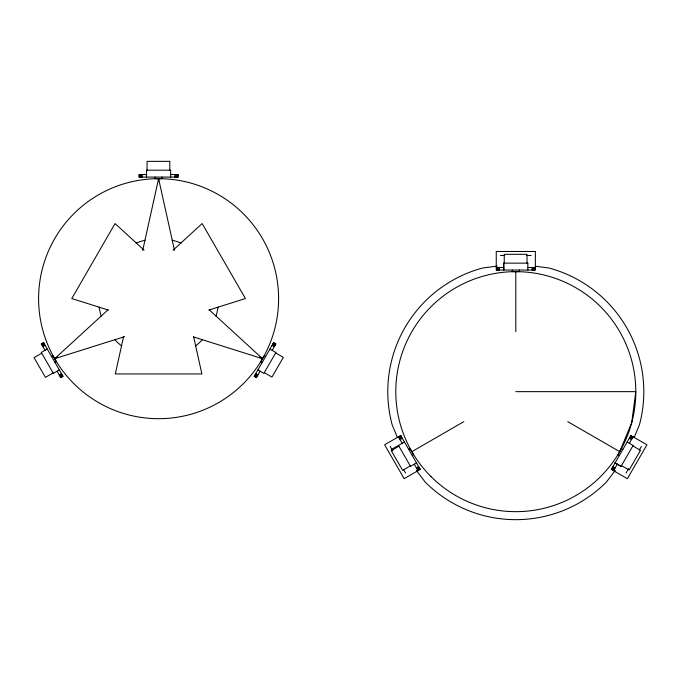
<?xml version="1.0" encoding="UTF-8"?>
<svg xmlns="http://www.w3.org/2000/svg" width="681" height="681" viewBox="0 0 681 681"><rect width="100%" height="100%" fill="white"/><g stroke="black" fill="none" stroke-linecap="round" stroke-linejoin="round"><path stroke-width="1.02" d="M123.601 336.559L115.31 373.954L201.891 373.954L193.6 336.559M142.712 250.353L158.605 178.686L174.489 250.353M634.215 437.389L639.442 424.782A128.002 128.002 0 0 0 548.92 268.008L535.402 266.228M260.099 371.222L256.362 377.691L254.149 376.406L273.685 342.569L275.899 343.854L272.17 350.315M617.292 464.187L613.53 470.699L627.388 478.692L646.95 444.812L630.878 435.534L611.342 469.371L613.555 470.656M629.363 443.28L633.092 436.819M615.071 462.91L621.055 466.349L633.109 445.459L627.124 442.037M626.043 473.023L628.691 468.443M639.272 450.115L641.391 446.447M615.249 470.511L606.311 482.165A128.002 128.002 0 0 1 425.276 482.165L416.338 470.511M124.683 336.618L54.676 358.691L108.007 309.821M173.11 250.157L202.138 223.564L245.424 298.55L208.897 310.068M41.439 344.084L43.644 342.79M41.669 344.484L43.882 343.207M41.686 344.509L43.899 343.233M42.009 345.08L44.231 343.803M42.435 345.812L44.674 344.577M42.912 346.638L45.125 345.352M47.253 349.038L41.286 352.494L53.339 373.384L59.324 369.945M41.703 353.235L34.05 357.653L45.431 377.368L53.084 372.941M51.56 356.503L52.948 355.703L56.395 361.679L55.016 362.479M54.676 358.691L57.408 357.116M59.23 374.908L61.426 373.588M59.707 375.725L61.92 374.448M60.132 376.457L62.346 375.18M60.473 377.053L62.686 375.776M60.711 377.478L62.924 376.184M60.839 377.683L63.052 376.414L43.516 342.569L41.303 343.854L45.031 350.315M398.615 437.032L400.845 435.763M398.862 437.449L401.075 436.172M399.202 438.045L401.424 436.768M399.628 438.777L401.85 437.5M400.105 439.594L402.318 438.317M391.805 449.23L404.446 442.003M398.896 446.2L391.243 450.618L402.624 470.324L410.277 465.906M408.753 449.469L410.141 448.668L413.588 454.644L412.209 455.444M411.869 451.656L463.829 421.65M416.517 462.91L410.524 466.323L398.479 445.459M416.423 467.873L418.645 466.596M416.9 468.69L419.113 467.413M417.317 469.422L419.539 468.145M417.666 470.018L419.879 468.741M417.904 470.443L420.126 469.158M497.232 266.092L482.667 268.008A128.002 128.002 0 0 0 392.145 424.782L397.372 437.389M146.534 174.523L139.06 174.523L139.06 177.086L178.141 177.086L178.133 174.523L170.676 174.523M500.45 255.486L504.681 255.486M526.907 255.486L531.137 255.486M503.761 263.147L503.761 270.042L503.736 263.147L527.852 263.147M496.253 267.488L503.727 267.488M527.86 267.488L535.377 267.488M515.798 391.652L635.799 391.652L631.713 422.714L619.719 451.656L567.758 421.65M108.305 310.068L71.777 298.55L115.063 223.564L144.091 250.157M193.532 336.933L262.525 358.691L209.195 309.821M630.751 435.746L632.964 437.049M630.512 436.172L632.726 437.449M630.163 436.768L632.385 438.045M629.746 437.5L631.959 438.777M629.27 438.317L631.483 439.594M632.862 445.902L640.515 450.32L629.133 470.035L621.481 465.617M622.834 449.469L621.447 448.668L617.999 454.644L619.378 455.444M615.088 462.876L621.063 466.323M612.943 466.596L615.164 467.873M612.474 467.413L614.688 468.69M612.049 468.145L614.271 469.422M611.708 468.741L613.922 470.018M611.47 469.141L612.951 470.001M611.461 469.158L613.683 470.443M273.558 342.79L275.771 344.084M273.319 343.207L275.533 344.484M273.302 343.233L275.516 344.509M272.553 344.535L274.766 345.812M272.077 345.352L274.29 346.638M269.931 349.072L275.916 352.494L263.862 373.384L257.895 369.911M275.669 352.937L283.322 357.363L271.94 377.07L264.288 372.652M265.641 356.503L264.254 355.703L260.806 361.679L262.194 362.479M259.793 357.116L262.525 358.691M255.75 373.631L257.971 374.908M254.856 375.18L257.077 376.457M254.524 375.75L256.005 376.602M254.515 375.776L256.728 377.053M254.277 376.184L256.49 377.478M398.47 436.776L402.224 443.28M414.295 464.187L418.032 470.656M390.196 446.447L392.767 450.89M403.424 469.354L405.544 473.023M57.102 371.222L60.839 377.691M535.087 267.488L535.062 270.042M534.602 267.488L534.602 270.042M533.913 267.488L533.913 270.042M533.061 267.488L533.061 270.042M532.116 267.488L532.116 270.042M527.826 263.147L527.86 270.042M527.009 263.147L527.009 254.302L504.246 254.302L504.246 263.147M519.245 270.042L519.245 271.642L512.342 271.642L512.342 270.042M515.798 271.642L515.798 331.647M499.471 267.488L499.471 270.042M498.526 267.488L498.526 270.042M497.675 267.488L497.675 270.042M496.985 267.488L496.985 270.042M177.894 174.523L177.894 177.086M177.409 174.523L177.409 177.086M176.719 174.523L176.719 177.086M175.868 174.523L175.868 177.086M174.923 174.523L174.923 177.086M170.676 177.086L170.633 170.182L146.543 170.182L146.534 177.086M169.816 170.182L169.816 161.346L147.053 161.346L147.053 170.182M162.052 177.086L162.052 178.686L155.149 178.686L155.149 177.086M158.605 178.686L158.605 180.788M142.278 174.523L142.278 177.086M141.333 174.523L141.333 177.086M140.482 174.523L140.482 177.086M139.792 174.523L139.792 177.086M139.316 174.523L139.316 177.086M218.022 307.046A60.005 60.005 0 0 1 215.988 316.214M202.47 339.623A60.005 60.005 0 0 1 195.541 345.974M121.661 345.974A60.005 60.005 0 0 1 114.731 339.623M101.214 316.214A60.005 60.005 0 0 1 99.179 307.046M136.123 243.057A60.005 60.005 0 0 1 145.087 240.231M172.114 240.231A60.005 60.005 0 0 1 181.078 243.057M400.717 435.542L384.612 444.778L404.173 478.658L420.245 469.371L400.709 435.534M535.377 251.485L496.253 251.485L496.253 270.042L535.334 270.042L535.377 251.485M275.192 345.08L272.97 343.803L275.167 345.114M257.52 375.691L255.298 374.414L257.495 375.725M496.526 270.042L496.526 267.488L496.509 270.042M430.937 476.513A120.009 120.009 0 0 0 631.713 422.714A120.009 120.009 0 0 0 484.736 275.737A120.009 120.009 0 0 0 430.937 476.513M98.6 402.616A120.009 120.009 0 0 0 278.606 298.687A120.009 120.009 0 0 0 98.6 194.757A120.009 120.009 0 0 0 98.6 402.616"/></g></svg>
